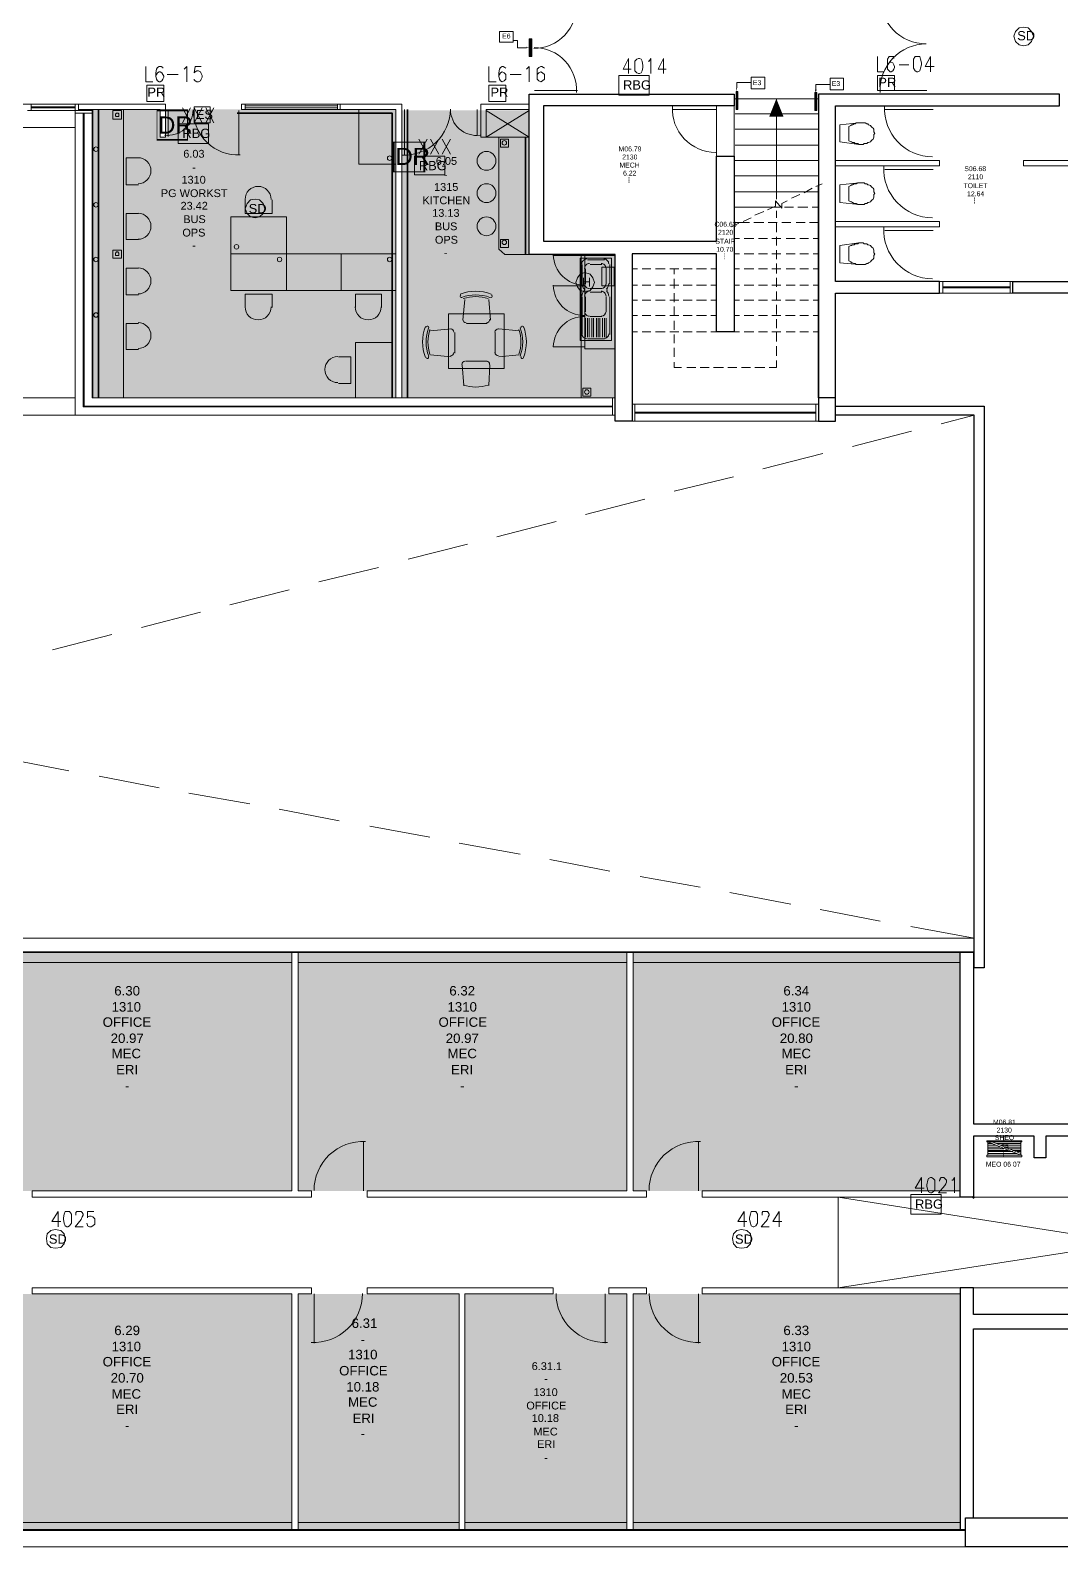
# Model space of a CAD drawing. Header units: millimetres. Extents: x 0 to 89.8, y 0 to 45.2.
# Drawn here: x 60.1 to 77.07, y 2.67 to 27.64 of the extents above; entities that cross this region are included whole.
import ezdxf

# ---------------------------------------------------------------- set-up
doc = ezdxf.new("R2010")
doc.units = ezdxf.units.MM
for name, color, linetype, true_color in [('PDF_014406$_PS_FIRE', 7, 'Continuous', 0x37dd00), ('PDF_014406$_ps_FIRE_ACCESS', 7, 'Continuous', 0x37dd00), ('PDF_014406$_ps_FIRE_ALARM', 7, 'Continuous', 0x37dd00), ('PDF_014406$HL-TMP', 7, 'Continuous', 0x800000)]:
    doc.layers.add(name, color=color, linetype=linetype, true_color=true_color)
for name, color, linetype in [('PDF_014406$_ps_TEXTBOLD$FIRE', 2, 'Continuous'), ('PDF_014406$BL', 7, 'Continuous'), ('PDF_014406$BL-SAN', 7, 'Continuous'), ('PDF_014406$DR', 7, 'Continuous'), ('PDF_014406$EQ', 7, 'Continuous'), ('PDF_014406$FI', 7, 'Continuous'), ('PDF_014406$FI-DSG', 7, 'Continuous'), ('PDF_014406$FT-FIXFIT', 7, 'Continuous'), ('PDF_014406$PL-SERVICES-ELECTRICAL', 7, 'Continuous'), ('PDF_014406$PL-STAIR', 7, 'Continuous'), ('PDF_014406$WA', 7, 'Continuous'), ('PDF_014406$WA-COL', 7, 'Continuous'), ('PDF_014406$WA-EXT', 7, 'Continuous'), ('PDF_014406$WA-PART', 7, 'Continuous'), ('PDF_014406$WN', 7, 'Continuous'), ('PDF_Text', 7, 'Continuous')]:
    doc.layers.add(name, color=color, linetype=linetype)
doc.styles.add('PDF ArialMT', font='arial.ttf')

msp = doc.modelspace()

# ---------------------------------------------------------------- hatches: boundary and pattern name
at = {"layer": 'PDF_014406$WA', "transparency": 33554559}
msp.add_hatch(color=256, dxfattribs=at).paths.add_polyline_path([(75.634, 8.455), (75.619, 8.44), (75.604, 8.425), (75.619, 8.411), (75.634, 8.396), (75.649, 8.411), (75.663, 8.425), (75.649, 8.44)])

# ---------------------------------------------------------------- linework, layer by layer
at = {"layer": 'PDF_014406$_PS_FIRE', "lineweight": 0}
msp.add_lwpolyline([(69.231, 23.341), (69.319, 23.356), (69.364, 23.415), (69.393, 23.489), (69.364, 23.563), (69.319, 23.622), (69.231, 23.651), (69.157, 23.622), (69.113, 23.563), (69.083, 23.489), (69.113, 23.415), (69.157, 23.356)], close=True, dxfattribs=at)
at = {"layer": 'PDF_014406$_ps_FIRE_ACCESS', "lineweight": 0}
for points in [[(76.46, 27.384), (76.534, 27.399), (76.593, 27.458), (76.622, 27.546), (76.593, 27.62), (76.534, 27.679), (76.46, 27.694), (76.386, 27.679), (76.327, 27.62), (76.298, 27.546), (76.327, 27.458), (76.386, 27.399)], [(63.064, 26.381), (63.064, 26.115), (62.798, 26.115), (62.798, 26.381)], [(63.801, 24.551), (63.875, 24.566), (63.934, 24.625), (63.964, 24.699), (63.934, 24.787), (63.875, 24.846), (63.801, 24.861), (63.728, 24.846), (63.669, 24.787), (63.639, 24.699), (63.669, 24.625), (63.728, 24.566)], [(60.511, 7.584), (60.6, 7.599), (60.659, 7.658), (60.674, 7.747), (60.659, 7.82), (60.6, 7.879), (60.511, 7.894), (60.438, 7.879), (60.379, 7.82), (60.364, 7.747), (60.379, 7.658), (60.438, 7.599)], [(71.813, 7.584), (71.901, 7.599), (71.96, 7.658), (71.975, 7.747), (71.96, 7.82), (71.901, 7.879), (71.813, 7.894), (71.739, 7.879), (71.68, 7.82), (71.665, 7.747), (71.68, 7.658), (71.739, 7.599)]]:
    msp.add_lwpolyline(points, close=True, dxfattribs=at)
for points in [[(62.186, 25.835, 0.0295, 0.0295, 0), (62.688, 25.835, 0.0148, 0.0148, 0), (62.688, 26.322, 0.0295, 0.0295, 0), (62.186, 26.322, 0.0148, 0.0148, 0)], [(66.088, 25.311, 0.0148, 0.0148, 0), (66.59, 25.311, 0.0295, 0.0295, 0), (66.59, 25.798, 0.0148, 0.0148, 0), (66.088, 25.798, 0.0295, 0.0295, 0)]]:
    msp.add_lwpolyline(points, format="xyseb", close=True, dxfattribs=at)
at = {"layer": 'PDF_014406$_ps_FIRE_ALARM', "lineweight": 0}
for points in [[(62.297, 26.469), (62.297, 26.735), (62.016, 26.735), (62.016, 26.469)], [(67.933, 26.469), (67.933, 26.735), (67.652, 26.735), (67.652, 26.469)], [(70.293, 26.572), (70.293, 26.897), (69.791, 26.897), (69.791, 26.572)], [(74.336, 26.646), (74.336, 26.897), (74.055, 26.897), (74.055, 26.646)], [(63.034, 25.776), (63.034, 26.1), (62.533, 26.1), (62.533, 25.776)], [(66.929, 25.259), (66.929, 25.569), (66.428, 25.569), (66.428, 25.259)], [(75.103, 8.145), (75.103, 8.47), (74.601, 8.47), (74.601, 8.145)]]:
    msp.add_lwpolyline(points, close=True, dxfattribs=at)
at = {"layer": 'PDF_014406$_ps_TEXTBOLD$FIRE', "lineweight": 20}
for points in [[(62.002, 27.045), (62.002, 26.794), (62.12, 26.794)], [(62.282, 27.015), (62.282, 27.03), (62.252, 27.045), (62.223, 27.045), (62.193, 27.03), (62.179, 27), (62.164, 26.941), (62.164, 26.882), (62.179, 26.838), (62.193, 26.808), (62.223, 26.794), (62.238, 26.794), (62.267, 26.808), (62.282, 26.838), (62.297, 26.868), (62.297, 26.882), (62.282, 26.912), (62.267, 26.941), (62.238, 26.956), (62.223, 26.956), (62.193, 26.941), (62.179, 26.912), (62.164, 26.882)], [(62.636, 27), (62.651, 27.015), (62.68, 27.045), (62.68, 26.794)], [(62.916, 27.045), (62.813, 27.045), (62.798, 26.941), (62.813, 26.956), (62.842, 26.971), (62.872, 26.971), (62.901, 26.956), (62.916, 26.927), (62.931, 26.897), (62.931, 26.868), (62.916, 26.838), (62.901, 26.808), (62.872, 26.794), (62.842, 26.794), (62.813, 26.808), (62.798, 26.823), (62.798, 26.838)], [(67.652, 27.045), (67.652, 26.794), (67.77, 26.794)], [(67.933, 27.015), (67.918, 27.03), (67.888, 27.045), (67.873, 27.045), (67.844, 27.03), (67.829, 27), (67.814, 26.941), (67.814, 26.882), (67.829, 26.838), (67.844, 26.808), (67.873, 26.794), (67.903, 26.808), (67.933, 26.838), (67.933, 26.868), (67.933, 26.882), (67.933, 26.912), (67.903, 26.941), (67.873, 26.956), (67.844, 26.941), (67.829, 26.912), (67.814, 26.882)], [(68.272, 27), (68.287, 27.015), (68.316, 27.045), (68.316, 26.794)], [(68.567, 27.015), (68.552, 27.03), (68.523, 27.045), (68.508, 27.045), (68.478, 27.03), (68.449, 27), (68.449, 26.941), (68.449, 26.882), (68.449, 26.838), (68.478, 26.808), (68.508, 26.794), (68.537, 26.808), (68.567, 26.838), (68.567, 26.868), (68.567, 26.882), (68.567, 26.912), (68.537, 26.941), (68.508, 26.956), (68.478, 26.941), (68.449, 26.912), (68.449, 26.882)], [(69.954, 26.927), (69.954, 27.177), (69.865, 27), (69.998, 27)], [(70.278, 27.133), (70.293, 27.133), (70.323, 27.177), (70.323, 26.927)], [(70.529, 26.927), (70.529, 27.177), (70.441, 27), (70.573, 27)], [(74.055, 27.207), (74.055, 26.956), (74.159, 26.956)], [(74.321, 27.177), (74.321, 27.207), (74.291, 27.207), (74.262, 27.207), (74.247, 27.207), (74.218, 27.163), (74.218, 27.104), (74.218, 27.045), (74.218, 27), (74.247, 26.971), (74.262, 26.956), (74.277, 26.956), (74.306, 26.971), (74.321, 27), (74.336, 27.03), (74.336, 27.045), (74.321, 27.074), (74.306, 27.104), (74.277, 27.118), (74.262, 27.118), (74.247, 27.104), (74.218, 27.074), (74.218, 27.045)], [(74.409, 27.074), (74.572, 27.074)], [(74.926, 26.956), (74.926, 27.207), (74.837, 27.045), (74.985, 27.045)], [(62.356, 26.912), (62.533, 26.912)], [(68.006, 26.912), (68.183, 26.912)], [(62.606, 26.366), (62.739, 26.115)], [(62.739, 26.366), (62.606, 26.115)], [(62.798, 26.366), (62.931, 26.115)], [(62.931, 26.366), (62.798, 26.115)], [(62.99, 26.366), (63.123, 26.115)], [(63.123, 26.366), (62.99, 26.115)], [(66.501, 25.849), (66.634, 25.599)], [(66.634, 25.849), (66.501, 25.599)], [(66.693, 25.849), (66.826, 25.599)], [(66.826, 25.849), (66.693, 25.599)], [(66.885, 25.849), (67.018, 25.599)], [(67.018, 25.849), (66.885, 25.599)], [(74.778, 8.499), (74.778, 8.75), (74.675, 8.573), (74.822, 8.573)], [(75.073, 8.691), (75.073, 8.706), (75.088, 8.72), (75.088, 8.735), (75.103, 8.75), (75.147, 8.75), (75.162, 8.735), (75.177, 8.72), (75.191, 8.706), (75.191, 8.676), (75.177, 8.647), (75.162, 8.617), (75.059, 8.499), (75.191, 8.499)], [(75.28, 8.706), (75.295, 8.706), (75.324, 8.75), (75.324, 8.499)], [(60.556, 7.939), (60.556, 8.189), (60.452, 8.027), (60.6, 8.027)], [(60.851, 8.13), (60.851, 8.145), (60.851, 8.175), (60.865, 8.189), (60.88, 8.189), (60.924, 8.189), (60.939, 8.189), (60.954, 8.175), (60.969, 8.145), (60.969, 8.13), (60.954, 8.101), (60.939, 8.057), (60.836, 7.939), (60.969, 7.939)], [(61.146, 8.189), (61.043, 8.189), (61.043, 8.086), (61.043, 8.101), (61.072, 8.116), (61.102, 8.116), (61.131, 8.101), (61.161, 8.071), (61.161, 8.042), (61.161, 8.012), (61.161, 7.983), (61.131, 7.953), (61.102, 7.939), (61.072, 7.939), (61.043, 7.953), (61.043, 7.968), (61.028, 7.998)], [(71.857, 7.939), (71.857, 8.189), (71.754, 8.027), (71.901, 8.027)], [(72.152, 8.13), (72.152, 8.145), (72.152, 8.175), (72.167, 8.189), (72.182, 8.189), (72.226, 8.189), (72.241, 8.189), (72.255, 8.175), (72.27, 8.145), (72.27, 8.13), (72.255, 8.101), (72.241, 8.057), (72.137, 7.939), (72.27, 7.939)], [(72.432, 7.939), (72.432, 8.189), (72.329, 8.027), (72.477, 8.027)]]:
    msp.add_lwpolyline(points, dxfattribs=at)
for points in [[(70.116, 27.177), (70.087, 27.163), (70.057, 27.133), (70.057, 27.059), (70.057, 27.03), (70.057, 26.971), (70.087, 26.941), (70.116, 26.927), (70.131, 26.927), (70.16, 26.941), (70.175, 26.971), (70.19, 27.03), (70.19, 27.059), (70.175, 27.133), (70.16, 27.163), (70.131, 27.177)], [(74.704, 27.207), (74.675, 27.207), (74.645, 27.163), (74.645, 27.104), (74.645, 27.074), (74.645, 27.015), (74.675, 26.971), (74.704, 26.956), (74.719, 26.956), (74.749, 26.971), (74.763, 27.015), (74.778, 27.074), (74.778, 27.104), (74.763, 27.163), (74.749, 27.207), (74.719, 27.207)], [(74.926, 8.75), (74.896, 8.735), (74.882, 8.706), (74.867, 8.632), (74.867, 8.602), (74.882, 8.543), (74.896, 8.514), (74.926, 8.499), (74.941, 8.499), (74.97, 8.514), (75, 8.543), (75, 8.602), (75, 8.632), (75, 8.706), (74.97, 8.735), (74.941, 8.75)], [(60.703, 8.189), (60.674, 8.189), (60.659, 8.145), (60.644, 8.086), (60.644, 8.057), (60.659, 7.998), (60.674, 7.953), (60.703, 7.939), (60.718, 7.939), (60.747, 7.953), (60.777, 7.998), (60.777, 8.057), (60.777, 8.086), (60.777, 8.145), (60.747, 8.189), (60.718, 8.189)], [(72.005, 8.189), (71.975, 8.189), (71.96, 8.145), (71.946, 8.086), (71.946, 8.057), (71.96, 7.998), (71.975, 7.953), (72.005, 7.939), (72.019, 7.939), (72.049, 7.953), (72.078, 7.998), (72.078, 8.057), (72.078, 8.086), (72.078, 8.145), (72.049, 8.189), (72.019, 8.189)]]:
    msp.add_lwpolyline(points, close=True, dxfattribs=at)
at = {"layer": 'PDF_014406$BL', "lineweight": 9}
for points in [[(60.895, 26.425), (60.054, 26.425), (59.154, 26.425), (58.328, 26.425)], [(60.054, 26.322), (60.895, 26.322)], [(60.836, 26.322), (60.836, 21.305)], [(66.118, 21.586), (61.116, 21.586), (61.116, 26.322)], [(65.203, 26.425), (63.58, 26.425)], [(63.58, 26.336), (65.203, 26.336)], [(68.316, 26.322), (67.608, 25.879), (68.316, 25.879), (67.608, 26.322)], [(71.4, 25.569), (71.4, 26.395)], [(71.695, 26.395), (71.695, 25.569)], [(58.328, 26.041), (60.836, 26.041)], [(76.283, 23.504), (75.073, 23.504)], [(75.073, 23.312), (76.283, 23.312)], [(60.836, 21.586), (58.343, 21.586)], [(66.221, 21.586), (69.732, 21.586)], [(73.082, 21.482), (70.013, 21.482)], [(58.343, 21.305), (60.836, 21.305), (69.732, 21.305)], [(75.103, 21.158), (75.649, 21.305)], [(70.013, 21.202), (73.082, 21.202)], [(73.642, 20.789), (74.616, 21.04)], [(72.167, 20.42), (73.155, 20.671)], [(70.706, 20.051), (71.68, 20.287)], [(69.246, 19.668), (70.219, 19.919)], [(67.785, 19.299), (68.759, 19.55)], [(66.324, 18.93), (67.298, 19.181)], [(64.849, 18.561), (65.837, 18.797)], [(63.388, 18.178), (64.362, 18.428)], [(61.928, 17.809), (62.901, 18.06)], [(60.467, 17.44), (61.441, 17.691)], [(60.733, 15.448), (59.744, 15.64)], [(62.223, 15.168), (61.234, 15.36)], [(63.713, 14.902), (62.71, 15.079)], [(65.188, 14.622), (64.2, 14.814)], [(66.678, 14.356), (65.69, 14.533)], [(68.169, 14.076), (67.165, 14.253)], [(69.644, 13.796), (68.655, 13.988)], [(71.134, 13.53), (70.146, 13.707)], [(72.624, 13.25), (71.621, 13.442)], [(74.1, 12.97), (73.111, 13.161)], [(35.592, 12.689), (75.649, 12.689), (74.601, 12.881)], [(32.996, 12.689), (29.042, 12.689), (29.042, 2.671), (75.501, 2.671), (29.042, 2.671)], [(58.977, 12.291), (64.406, 12.291)], [(64.51, 12.291), (69.924, 12.291)], [(70.028, 12.291), (75.413, 12.291)], [(75.634, 12.291), (75.649, 12.291)], [(64.406, 3.07), (58.977, 3.07)], [(67.165, 3.07), (64.51, 3.07)], [(69.924, 3.07), (67.254, 3.07)], [(75.413, 3.07), (70.028, 3.07)]]:
    msp.add_lwpolyline(points, dxfattribs=at)
at = {"layer": 'PDF_014406$BL-SAN', "lineweight": 9}
for points in [[(73.908, 26.086), (73.937, 26.071), (73.952, 26.056), (73.967, 26.041), (73.982, 26.027), (73.996, 26.012), (73.996, 25.982), (73.996, 25.968), (74.011, 25.938), (73.996, 25.923), (73.996, 25.894), (73.996, 25.879), (73.982, 25.849), (73.967, 25.835), (73.952, 25.82), (73.937, 25.805), (73.908, 25.79), (73.893, 25.79), (73.878, 25.776), (73.849, 25.776), (73.834, 25.776), (73.819, 25.761), (73.79, 25.761), (73.775, 25.761), (73.745, 25.761), (73.436, 25.805), (73.436, 26.086), (73.745, 26.115), (73.731, 26.115), (73.701, 26.115), (73.686, 26.1), (73.672, 26.1), (73.642, 26.086), (73.627, 26.086), (73.613, 26.071), (73.583, 26.056), (73.583, 25.82), (73.613, 25.805), (73.627, 25.805), (73.642, 25.79), (73.672, 25.79), (73.686, 25.776), (73.701, 25.776), (73.731, 25.776), (73.745, 25.761)], [(74.011, 25.938), (73.996, 25.968), (73.996, 25.982), (73.996, 26.012), (73.982, 26.027), (73.967, 26.041), (73.952, 26.056), (73.937, 26.071), (73.908, 26.086), (73.893, 26.1), (73.878, 26.1), (73.849, 26.115), (73.834, 26.115), (73.819, 26.115), (73.79, 26.115), (73.775, 26.115), (73.745, 26.115)], [(73.908, 25.097), (73.937, 25.082), (73.952, 25.068), (73.967, 25.053), (73.982, 25.038), (73.996, 25.023), (73.996, 24.994), (73.996, 24.979), (74.011, 24.95), (73.996, 24.935), (73.996, 24.905), (73.996, 24.891), (73.982, 24.861), (73.967, 24.846), (73.952, 24.831), (73.937, 24.817), (73.908, 24.802), (73.893, 24.802), (73.878, 24.787), (73.849, 24.787), (73.834, 24.772), (73.819, 24.772), (73.79, 24.772), (73.775, 24.772), (73.745, 24.772), (73.436, 24.802), (73.436, 25.097), (73.745, 25.127), (73.731, 25.127), (73.701, 25.112), (73.686, 25.112), (73.672, 25.112), (73.642, 25.097), (73.627, 25.097), (73.613, 25.082), (73.583, 25.068), (73.583, 24.831), (73.613, 24.817), (73.627, 24.817), (73.642, 24.802), (73.672, 24.787), (73.686, 24.787), (73.701, 24.787), (73.731, 24.772), (73.745, 24.772)], [(74.011, 24.95), (73.996, 24.979), (73.996, 24.994), (73.996, 25.023), (73.982, 25.038), (73.967, 25.053), (73.952, 25.068), (73.937, 25.082), (73.908, 25.097), (73.893, 25.097), (73.878, 25.112), (73.849, 25.112), (73.834, 25.127), (73.819, 25.127), (73.79, 25.127), (73.775, 25.127), (73.745, 25.127)], [(73.908, 24.109), (73.937, 24.094), (73.952, 24.079), (73.967, 24.064), (73.982, 24.05), (73.996, 24.02), (73.996, 24.005), (73.996, 23.976), (74.011, 23.961), (73.996, 23.932), (73.996, 23.917), (73.996, 23.887), (73.982, 23.873), (73.967, 23.858), (73.952, 23.843), (73.937, 23.828), (73.908, 23.813), (73.893, 23.799), (73.878, 23.799), (73.849, 23.784), (73.834, 23.784), (73.819, 23.784), (73.79, 23.784), (73.775, 23.784), (73.745, 23.784), (73.436, 23.813), (73.436, 24.094), (73.745, 24.138), (73.731, 24.123), (73.701, 24.123), (73.686, 24.123), (73.672, 24.109), (73.642, 24.109), (73.627, 24.094), (73.613, 24.094), (73.583, 24.079), (73.583, 23.843), (73.613, 23.828), (73.627, 23.813), (73.642, 23.813), (73.672, 23.799), (73.686, 23.799), (73.701, 23.784), (73.731, 23.784), (73.745, 23.784)], [(74.011, 23.961), (73.996, 23.976), (73.996, 24.005), (73.996, 24.02), (73.982, 24.05), (73.967, 24.064), (73.952, 24.079), (73.937, 24.094), (73.908, 24.109), (73.893, 24.109), (73.878, 24.123), (73.849, 24.123), (73.834, 24.123), (73.819, 24.138), (73.79, 24.138), (73.775, 24.138), (73.745, 24.138)], [(69.187, 23.784), (69.187, 23.459)], [(69.555, 23.858), (69.275, 23.858)], [(69.511, 23.784), (69.319, 23.784)], [(69.644, 23.459), (69.644, 23.784)], [(69.246, 23.71), (69.246, 23.459)], [(69.585, 23.71), (69.585, 23.459)], [(69.187, 23.253), (69.187, 22.633)], [(69.246, 23.253), (69.246, 23.002)], [(69.511, 23.386), (69.319, 23.386)], [(69.511, 23.327), (69.319, 23.327)], [(69.585, 23.253), (69.585, 23.002)], [(69.644, 22.633), (69.644, 23.253)], [(69.246, 22.899), (69.246, 22.589)], [(69.275, 22.899), (69.275, 22.589)], [(69.305, 22.899), (69.305, 22.589)], [(69.511, 22.928), (69.319, 22.928)], [(69.349, 22.899), (69.349, 22.589)], [(69.378, 22.899), (69.378, 22.589)], [(69.423, 22.899), (69.423, 22.589)], [(69.452, 22.899), (69.452, 22.589)], [(69.482, 22.899), (69.482, 22.589)], [(69.526, 22.899), (69.526, 22.589)], [(69.555, 22.899), (69.555, 22.589)], [(69.585, 22.899), (69.585, 22.589)], [(69.275, 22.559), (69.555, 22.559)]]:
    msp.add_lwpolyline(points, dxfattribs=at)
msp.add_lwpolyline([(69.157, 22.53), (69.673, 22.53), (69.673, 23.887), (69.157, 23.887)], close=True, dxfattribs=at)
msp.add_lwpolyline([(69.184, 23.263, -0.192591), (69.222, 23.351, 0.400019), (69.222, 23.381, -0.192591), (69.184, 23.469)], format="xyb", dxfattribs=at)
for centre, radius, start, end in [((69.265, 23.794), 0.0811, 89.9999, 180.0001), ((69.31, 23.72), 0.0811, 89.9999, 180.0001), ((69.501, 23.72), 0.0811, 0, 90.0001), ((69.546, 23.794), 0.0811, 0, 90.0001), ((69.31, 23.469), 0.0811, 179.9999, 270.0001), ((69.31, 23.263), 0.0811, 89.9999, 180.0001), ((69.501, 23.469), 0.0811, 269.9999, 359.9999), ((69.501, 23.263), 0.0811, 0, 90.0001), ((69.501, 23.469), 0.125, 316.3954, 360), ((69.501, 23.263), 0.125, 0, 43.6046), ((69.619, 23.366), 0.0221, 136.3953, 223.6047), ((69.31, 23.012), 0.0811, 179.9999, 270.0001), ((69.501, 23.012), 0.0811, 269.9999, 359.9999), ((69.265, 22.643), 0.0811, 179.9999, 270.0001), ((69.546, 22.643), 0.0811, 269.9999, 359.9999)]:
    msp.add_arc(centre, radius, start, end, dxfattribs=at)
at = {"layer": 'PDF_014406$DR', "lineweight": 0}
for points in [[(74.098, 28.215, 0.429403), (74.857, 27.416, 0.429403), (74.098, 26.617)], [(62.309, 25.912, 0.452134), (62.781, 26.331, 0.426227), (63.556, 25.587)], [(66.227, 25.585, 0.426226), (67.018, 26.344, 0.452136), (67.508, 25.912)]]:
    msp.add_lwpolyline(points, format="xyb", dxfattribs=at)
for points in [[(68.405, 26.646), (69.113, 26.646), (68.405, 26.646)], [(74.867, 26.646), (74.1, 26.646), (74.867, 26.646)], [(62.37, 26.322), (62.37, 25.894), (62.37, 26.322)], [(63.536, 26.322), (63.536, 25.584), (63.536, 26.322)], [(66.265, 26.336), (66.265, 25.584), (66.265, 26.336)], [(67.46, 26.336), (67.46, 25.909), (67.46, 26.336)], [(71.4, 26.336), (70.677, 26.336), (71.4, 26.336)], [(74.97, 26.336), (74.173, 26.336), (74.97, 26.336)], [(74.97, 25.348), (74.173, 25.348), (74.97, 25.348)], [(74.97, 24.345), (74.173, 24.345), (74.97, 24.345)], [(65.587, 8.529), (65.587, 9.34), (65.587, 8.529)], [(71.105, 8.529), (71.105, 9.34), (71.105, 8.529)], [(64.775, 6.832), (64.775, 6.021), (64.775, 6.832)], [(69.57, 6.832), (69.57, 6.021), (69.57, 6.832)], [(71.105, 6.832), (71.105, 6.021), (71.105, 6.832)]]:
    msp.add_lwpolyline(points, dxfattribs=at)
for centre, radius, start, end in [((68.395, 28.043), 0.701, 270, 2.9553), ((68.397, 26.654), 0.701, 357.0445, 90.0003), ((71.39, 26.346), 0.716, 177.0447, 270), ((74.96, 26.346), 0.789, 177.0447, 270), ((74.96, 25.358), 0.804, 177.0447, 270), ((74.96, 24.354), 0.804, 177.0447, 270), ((65.577, 8.538), 0.804, 87.0447, 180), ((71.095, 8.538), 0.804, 87.0447, 180), ((64.768, 6.839), 0.804, 267.0442, 359.9999), ((69.563, 6.839), 0.804, 180.0001, 272.9556), ((71.097, 6.839), 0.804, 180.0001, 272.9556)]:
    msp.add_arc(centre, radius, start, end, dxfattribs=at)
at = {"layer": 'PDF_014406$EQ', "lineweight": 9}
msp.add_lwpolyline([(69.511, 23.43), (69.718, 23.43), (69.718, 23.74), (69.511, 23.74)], close=True, dxfattribs=at)
at = {"layer": 'PDF_014406$FI', "lineweight": 9}
for points in [[(75.855, 9.355), (76.431, 9.355), (76.431, 9.34), (76.416, 9.34), (75.87, 9.34), (75.855, 9.34)], [(75.855, 9.089), (75.855, 9.119), (76.431, 9.119), (76.431, 9.089)]]:
    msp.add_lwpolyline(points, close=True, dxfattribs=at)
for points in [[(76.416, 9.34), (76.416, 9.119), (75.87, 9.119), (75.87, 9.34), (76.416, 9.119)], [(75.87, 9.311), (75.944, 9.311)], [(76.003, 9.281), (75.87, 9.281)], [(75.87, 9.252), (76.077, 9.252)], [(75.944, 9.34), (76.416, 9.148)], [(76.018, 9.311), (76.416, 9.311)], [(76.416, 9.281), (76.077, 9.281)], [(76.136, 9.355), (76.136, 9.429)], [(76.15, 9.252), (76.416, 9.252)], [(76.136, 9.222), (75.87, 9.222)], [(75.87, 9.193), (76.209, 9.193)], [(76.283, 9.178), (75.87, 9.178)], [(75.87, 9.148), (76.342, 9.148)], [(76.416, 9.222), (76.209, 9.222)], [(76.283, 9.193), (76.416, 9.193)], [(76.416, 9.178), (76.357, 9.178)]]:
    msp.add_lwpolyline(points, dxfattribs=at)
at = {"layer": 'PDF_014406$FI-DSG', "lineweight": 9}
for points in [[(67.829, 27.62), (68.051, 27.62), (68.051, 27.443), (67.829, 27.443)], [(68.316, 27.502), (68.316, 27.207), (68.36, 27.207), (68.36, 27.502)], [(71.975, 26.868), (72.196, 26.868), (72.196, 26.676), (71.975, 26.676)], [(73.273, 26.853), (73.495, 26.853), (73.495, 26.661), (73.273, 26.661)], [(71.724, 26.631), (71.724, 26.336), (71.754, 26.336), (71.754, 26.631)], [(73.023, 26.617), (73.023, 26.322), (73.052, 26.322), (73.052, 26.617)]]:
    msp.add_lwpolyline(points, close=True, dxfattribs=at)
for points in [[(68.272, 27.354), (68.124, 27.354), (68.124, 27.472), (68.051, 27.472)], [(71.739, 26.69), (71.739, 26.779), (71.886, 26.779), (71.975, 26.779)], [(73.037, 26.661), (73.037, 26.749), (73.185, 26.749), (73.273, 26.749)]]:
    msp.add_lwpolyline(points, dxfattribs=at)
at = {"layer": 'PDF_014406$FI-DSG', "transparency": 33554559}
for points in [[(68.36, 27.502), (68.316, 27.502), (68.36, 27.207)], [(68.316, 27.502), (68.36, 27.207), (68.316, 27.207)], [(68.272, 27.369), (68.316, 27.354), (68.272, 27.354)], [(71.739, 26.69), (71.739, 26.631), (71.724, 26.69)], [(71.754, 26.631), (71.724, 26.631), (71.754, 26.336)], [(71.724, 26.631), (71.754, 26.336), (71.724, 26.336)], [(73.052, 26.661), (73.037, 26.617), (73.023, 26.661)], [(73.052, 26.617), (73.023, 26.617), (73.052, 26.322)], [(73.023, 26.617), (73.052, 26.322), (73.023, 26.322)]]:
    msp.add_solid(points, dxfattribs=at)
at = {"layer": 'PDF_014406$FT-FIXFIT', "lineweight": 0}
for points in [[(61.633, 26.336), (61.633, 21.586), (61.131, 21.586), (61.131, 26.336)], [(61.131, 26.336), (61.633, 26.336), (61.633, 21.586), (61.131, 21.586)], [(61.456, 26.174), (61.456, 26.322), (61.603, 26.322), (61.603, 26.174)], [(61.559, 26.248), (61.559, 26.263), (61.544, 26.277), (61.529, 26.277), (61.515, 26.277), (61.515, 26.263), (61.5, 26.263), (61.5, 26.248), (61.5, 26.233), (61.515, 26.218), (61.529, 26.218), (61.544, 26.218), (61.559, 26.218), (61.559, 26.233)], [(66.118, 25.436), (66.118, 26.336), (65.513, 26.336), (65.513, 25.436)], [(67.977, 25.849), (67.844, 25.849), (67.844, 25.717), (67.977, 25.717)], [(63.403, 23.961), (64.318, 23.961), (64.318, 24.566), (63.403, 24.566)], [(61.456, 23.887), (61.456, 24.02), (61.603, 24.02), (61.603, 23.887)], [(61.559, 23.961), (61.559, 23.976), (61.544, 23.976), (61.544, 23.991), (61.529, 23.991), (61.515, 23.991), (61.515, 23.976), (61.5, 23.976), (61.5, 23.961), (61.5, 23.946), (61.5, 23.932), (61.515, 23.932), (61.529, 23.932), (61.544, 23.932), (61.559, 23.932), (61.559, 23.946)], [(67.977, 24.064), (67.844, 24.064), (67.844, 24.197), (67.977, 24.197)], [(63.403, 23.961), (64.318, 23.961), (64.318, 23.356), (63.403, 23.356)], [(64.318, 23.961), (65.218, 23.961), (65.218, 23.356), (64.318, 23.356)], [(65.218, 23.961), (66.118, 23.961), (66.118, 23.356), (65.218, 23.356)], [(69.732, 23.932), (69.172, 23.932), (69.172, 21.586), (69.732, 21.586)], [(66.988, 22.073), (67.903, 22.073), (67.903, 22.973), (66.988, 22.973)], [(66.059, 21.586), (66.059, 22.5), (65.454, 22.5), (65.454, 21.586)], [(69.334, 21.615), (69.201, 21.615), (69.201, 21.748), (69.334, 21.748)]]:
    msp.add_lwpolyline(points, close=True, dxfattribs=at)
for points in [[(68.316, 23.946), (67.918, 23.946), (67.814, 24.035), (67.814, 25.879)], [(61.883, 25.097), (61.677, 25.097), (61.677, 25.54), (61.883, 25.54)], [(64.082, 24.846), (64.082, 24.625), (63.639, 24.625), (63.639, 24.846)], [(61.883, 24.197), (61.677, 24.197), (61.677, 24.625), (61.883, 24.625)], [(61.883, 23.282), (61.677, 23.282), (61.677, 23.725), (61.883, 23.725)], [(68.714, 23.932), (69.231, 23.932), (69.231, 22.397), (69.732, 22.397)], [(64.082, 23.076), (64.082, 23.297), (63.639, 23.297), (63.639, 23.076)], [(65.882, 23.076), (65.882, 23.297), (65.454, 23.297), (65.454, 23.076)], [(69.231, 23.43), (68.714, 23.43)], [(67.224, 22.869), (67.254, 23.209)], [(67.682, 22.869), (67.652, 23.209)], [(61.883, 22.382), (61.677, 22.382), (61.677, 22.81), (61.883, 22.81)], [(67.033, 22.722), (66.693, 22.692)], [(67.283, 22.81), (67.623, 22.81)], [(67.814, 22.722), (68.154, 22.692)], [(67.092, 22.323), (67.092, 22.663)], [(67.755, 22.323), (67.755, 22.663)], [(65.174, 22.264), (65.38, 22.264), (65.38, 21.822), (65.174, 21.822)], [(67.033, 22.264), (66.693, 22.294)], [(67.814, 22.264), (68.154, 22.294)], [(67.21, 22.132), (67.239, 21.792)], [(67.269, 22.191), (67.623, 22.191)], [(67.667, 22.132), (67.652, 21.792)]]:
    msp.add_lwpolyline(points, dxfattribs=at)
for points in [[(66.661, 22.274, -0.179652), (66.66, 22.738, 1.000001), (66.618, 22.754)], [(68.182, 22.267, 1.000001), (68.224, 22.252, 0.179646), (68.224, 22.764)], [(69.231, 22.427), (68.714, 22.427, -0.4083), (69.223, 22.928)]]:
    msp.add_lwpolyline(points, format="xyb", dxfattribs=at)
for centre, radius in [((61.18, 25.682), 0.0369), ((67.908, 25.786), 0.0369), ((66.019, 25.535), 0.0369), ((67.613, 25.49), 0.155), ((67.613, 24.959), 0.155), ((61.18, 24.767), 0.0369), ((67.613, 24.413), 0.155), ((63.496, 24.074), 0.0369), ((67.908, 24.148), 0.0369), ((61.18, 23.867), 0.0369), ((64.205, 23.867), 0.0369), ((66.019, 23.867), 0.0369), ((61.18, 22.953), 0.0369), ((69.265, 21.684), 0.0369)]:
    msp.add_circle(centre, radius, dxfattribs=at)
for centre, radius, start, end in [((61.873, 25.328), 0.214, 270, 90), ((63.851, 24.856), 0.214, 0, 180), ((61.873, 24.413), 0.214, 270, 90), ((61.873, 23.513), 0.214, 270, 90), ((69.223, 23.954), 0.509, 181.159, 269.9999), ((67.2, 23.263), 0.0221, 110.3686, 290.3687), ((67.436, 22.613), 0.73, 69.6313, 110.3687), ((67.436, 22.613), 0.671, 69.6313, 110.3687), ((67.436, 22.613), 0.642, 71.4001, 108.5999), ((67.687, 23.263), 0.0221, 249.6313, 69.6314), ((69.223, 23.452), 0.509, 181.159, 269.9999), ((63.851, 23.085), 0.214, 180, 360), ((65.665, 23.085), 0.214, 180, 360), ((61.873, 22.613), 0.214, 270, 90), ((67.291, 22.508), 0.73, 159.6307, 200.3693), ((67.023, 22.672), 0.0516, 359.9999, 94.5043), ((67.276, 22.877), 0.0516, 175.4915, 270.0015), ((67.615, 22.877), 0.0516, 269.9985, 4.5018), ((67.805, 22.672), 0.0516, 85.4957, 180.0001), ((67.539, 22.51), 0.671, 339.6313, 20.3687), ((68.203, 22.746), 0.0221, 20.3686, 200.3687), ((67.291, 22.508), 0.642, 161.4005, 198.5995), ((67.539, 22.51), 0.642, 341.4001, 18.5999), ((65.164, 22.053), 0.214, 90, 270), ((66.639, 22.259), 0.0221, 200.3686, 20.3687), ((67.023, 22.333), 0.0516, 265.4957, 0.0001), ((67.805, 22.333), 0.0516, 179.9999, 274.5043), ((67.259, 22.141), 0.0516, 89.9999, 184.5043), ((67.613, 22.141), 0.0516, 355.4957, 90.0001), ((67.436, 22.407), 0.642, 251.4001, 288.5999)]:
    msp.add_arc(centre, radius, start, end, dxfattribs=at)
at = {"layer": 'PDF_014406$HL-TMP', "color": 21, "true_color": 0xff9999, "transparency": 33554559}
for points in [[(62.238, 26.336), (61.116, 26.336), (62.238, 25.879)], [(61.116, 26.336), (62.238, 25.879), (61.116, 25.879)], [(62.326, 26.336), (66.118, 26.336), (66.118, 26.336)], [(66.118, 26.336), (62.326, 26.336), (66.118, 25.879)], [(62.326, 26.336), (66.118, 25.879), (62.326, 25.879)], [(68.316, 26.322), (66.221, 26.322), (68.316, 23.946)], [(66.221, 26.322), (68.316, 23.946), (66.221, 23.946)], [(66.118, 25.879), (61.116, 25.879), (66.118, 21.586)], [(61.116, 25.879), (66.118, 21.586), (61.116, 21.586)], [(69.732, 23.946), (66.221, 23.946), (69.732, 21.586)], [(66.221, 23.946), (69.732, 21.586), (66.221, 21.586)]]:
    msp.add_solid(points, dxfattribs=at)
at = {"layer": 'PDF_014406$HL-TMP', "color": 3, "transparency": 33554559}
for points in [[(64.406, 12.453), (58.977, 12.453), (64.406, 8.529)], [(58.977, 12.453), (64.406, 8.529), (58.977, 8.529)], [(69.924, 12.453), (64.51, 12.453), (69.924, 8.529)], [(64.51, 12.453), (69.924, 8.529), (64.51, 8.529)], [(75.413, 12.453), (70.028, 12.453), (75.413, 8.529)], [(70.028, 12.453), (75.413, 8.529), (70.028, 8.529)], [(64.406, 6.832), (58.977, 6.832), (64.406, 3.144)], [(58.977, 6.832), (64.406, 3.144), (58.977, 3.144)], [(67.165, 6.832), (64.51, 6.832), (67.165, 4.693)], [(64.51, 6.832), (67.165, 4.693), (64.51, 4.693)], [(69.924, 6.832), (67.254, 6.832), (69.924, 2.952)], [(67.254, 6.832), (69.924, 2.952), (67.254, 2.952)], [(75.413, 6.832), (70.028, 6.832), (75.413, 2.952)], [(70.028, 6.832), (75.413, 2.952), (70.028, 2.952)], [(67.165, 4.693), (64.51, 4.693), (67.165, 2.952)], [(64.51, 4.693), (67.165, 2.952), (64.51, 2.952)], [(64.406, 3.144), (58.977, 3.144), (64.406, 2.952)], [(58.977, 3.144), (64.406, 2.952), (58.977, 2.952)]]:
    msp.add_solid(points, dxfattribs=at)
at = {"layer": 'PDF_014406$PL-SERVICES-ELECTRICAL', "lineweight": 35}
for points in [[(61.22, 21.586), (61.22, 26.336)], [(66.059, 21.586), (66.059, 26.277), (63.506, 26.277)], [(66.31, 21.586), (66.31, 26.336)], [(68.257, 23.946), (68.257, 25.879)]]:
    msp.add_lwpolyline(points, dxfattribs=at)
at = {"layer": 'PDF_014406$PL-STAIR', "lineweight": 9}
for points in [[(71.709, 26.513), (73.082, 26.513)], [(72.388, 26.513), (72.388, 25.407), (72.388, 24.861)], [(71.709, 26.263), (73.082, 26.263)], [(71.709, 26.012), (73.082, 26.012)], [(71.709, 25.746), (73.082, 25.746)], [(71.709, 25.495), (73.082, 25.495)], [(71.695, 25.245), (73.082, 25.245)], [(71.695, 24.979), (72.875, 24.979), (73.082, 24.979)], [(72.978, 25.038), (72.845, 24.964)], [(73.141, 25.112), (73.037, 25.068)], [(71.695, 24.728), (72.344, 24.728), (72.447, 24.728)], [(72.565, 24.831), (72.477, 24.787), (72.477, 24.713), (72.373, 24.831), (72.373, 24.743), (72.241, 24.684)], [(72.521, 24.728), (72.668, 24.728)], [(72.772, 24.935), (72.639, 24.876)], [(72.742, 24.728), (72.905, 24.728)], [(72.978, 24.728), (73.082, 24.728)], [(71.695, 24.477), (71.798, 24.477), (71.946, 24.477)], [(71.975, 24.551), (71.842, 24.492)], [(72.019, 24.477), (72.182, 24.477)], [(72.182, 24.654), (72.034, 24.595)], [(72.255, 24.477), (72.403, 24.477)], [(72.388, 24.669), (72.388, 24.551)], [(72.388, 24.477), (72.388, 24.315)], [(72.477, 24.477), (72.624, 24.477)], [(72.713, 24.477), (72.86, 24.477)], [(72.934, 24.477), (73.082, 24.477)], [(71.768, 24.463), (71.65, 24.404)], [(72.388, 24.241), (72.388, 24.094)], [(71.695, 24.212), (71.783, 24.212)], [(71.857, 24.212), (72.019, 24.212)], [(72.093, 24.212), (72.241, 24.212)], [(72.314, 24.212), (72.462, 24.212)], [(72.388, 24.02), (72.388, 23.873)], [(72.55, 24.212), (72.698, 24.212)], [(72.772, 24.212), (72.919, 24.212)], [(72.993, 24.212), (73.082, 24.212)], [(71.695, 23.961), (71.783, 23.961)], [(71.857, 23.961), (72.019, 23.961)], [(72.093, 23.961), (72.241, 23.961)], [(72.314, 23.961), (72.462, 23.961)], [(72.388, 23.799), (72.388, 23.636)], [(72.55, 23.961), (72.698, 23.961)], [(72.772, 23.961), (72.919, 23.961)], [(72.993, 23.961), (73.082, 23.961)], [(70.013, 23.71), (70.101, 23.71)], [(70.175, 23.71), (70.323, 23.71)], [(70.396, 23.71), (70.559, 23.71)], [(70.632, 23.71), (70.78, 23.71)], [(70.706, 23.622), (70.706, 23.71)], [(70.706, 23.386), (70.706, 23.548)], [(70.854, 23.71), (71.001, 23.71)], [(71.075, 23.71), (71.237, 23.71)], [(71.311, 23.71), (71.4, 23.71)], [(71.695, 23.71), (71.783, 23.71)], [(71.857, 23.71), (72.019, 23.71)], [(72.093, 23.71), (72.241, 23.71)], [(72.314, 23.71), (72.462, 23.71)], [(72.388, 23.563), (72.388, 23.415)], [(72.55, 23.71), (72.698, 23.71)], [(72.772, 23.71), (72.919, 23.71)], [(72.993, 23.71), (73.082, 23.71)], [(70.013, 23.445), (70.101, 23.445)], [(70.175, 23.445), (70.323, 23.445)], [(70.396, 23.445), (70.559, 23.445)], [(70.632, 23.445), (70.78, 23.445)], [(70.706, 23.164), (70.706, 23.312)], [(70.854, 23.445), (71.001, 23.445)], [(71.075, 23.445), (71.237, 23.445)], [(71.311, 23.445), (71.4, 23.445)], [(71.695, 23.445), (71.783, 23.445)], [(71.857, 23.445), (72.019, 23.445)], [(72.093, 23.445), (72.241, 23.445)], [(72.314, 23.445), (72.462, 23.445)], [(72.388, 23.341), (72.388, 23.194)], [(72.55, 23.445), (72.698, 23.445)], [(72.772, 23.445), (72.919, 23.445)], [(72.993, 23.445), (73.082, 23.445)], [(70.013, 23.194), (70.101, 23.194)], [(70.175, 23.194), (70.323, 23.194)], [(70.396, 23.194), (70.559, 23.194)], [(70.632, 23.194), (70.78, 23.194)], [(70.706, 22.943), (70.706, 23.091)], [(70.854, 23.194), (71.001, 23.194)], [(71.075, 23.194), (71.237, 23.194)], [(71.311, 23.194), (71.4, 23.194)], [(71.695, 23.194), (71.783, 23.194)], [(71.857, 23.194), (72.019, 23.194)], [(72.093, 23.194), (72.241, 23.194)], [(72.314, 23.194), (72.462, 23.194)], [(72.388, 23.12), (72.388, 22.958)], [(72.536, 23.194), (72.698, 23.194)], [(72.772, 23.194), (72.919, 23.194)], [(72.993, 23.194), (73.082, 23.194)], [(70.013, 22.943), (70.101, 22.943)], [(70.175, 22.943), (70.323, 22.943)], [(70.396, 22.943), (70.559, 22.943)], [(70.632, 22.943), (70.78, 22.943)], [(70.706, 22.707), (70.706, 22.854)], [(70.854, 22.943), (71.001, 22.943)], [(71.075, 22.943), (71.237, 22.943)], [(71.311, 22.943), (71.4, 22.943)], [(71.695, 22.943), (71.783, 22.943)], [(71.857, 22.943), (72.019, 22.943)], [(72.093, 22.943), (72.241, 22.943)], [(72.314, 22.943), (72.462, 22.943)], [(72.388, 22.884), (72.388, 22.736)], [(72.536, 22.943), (72.698, 22.943)], [(72.772, 22.943), (72.919, 22.943)], [(72.993, 22.943), (73.082, 22.943)], [(70.101, 22.677), (70.013, 22.677)], [(70.323, 22.677), (70.175, 22.677)], [(70.559, 22.677), (70.396, 22.677)], [(70.78, 22.677), (70.632, 22.677)], [(70.706, 22.486), (70.706, 22.633)], [(71.001, 22.677), (70.854, 22.677)], [(71.237, 22.677), (71.075, 22.677)], [(71.4, 22.677), (71.311, 22.677)], [(71.695, 22.677), (71.783, 22.677)], [(71.857, 22.677), (72.019, 22.677)], [(72.093, 22.677), (72.241, 22.677)], [(72.314, 22.677), (72.462, 22.677)], [(72.388, 22.663), (72.388, 22.515)], [(72.55, 22.677), (72.698, 22.677)], [(72.772, 22.677), (72.919, 22.677)], [(72.993, 22.677), (73.082, 22.677)], [(70.706, 22.264), (70.706, 22.412)], [(72.388, 22.441), (72.388, 22.279)], [(70.824, 22.087), (70.706, 22.087), (70.706, 22.176)], [(71.06, 22.087), (70.913, 22.087)], [(71.282, 22.087), (71.134, 22.087)], [(71.518, 22.087), (71.355, 22.087)], [(71.739, 22.087), (71.591, 22.087)], [(71.96, 22.087), (71.813, 22.087)], [(72.196, 22.087), (72.034, 22.087)], [(72.388, 22.205), (72.388, 22.087), (72.27, 22.087)], [(75.634, 6.935), (78.201, 6.935), (78.201, 8.425), (75.634, 8.425)]]:
    msp.add_lwpolyline(points, dxfattribs=at)
for points in [[(71.783, 23.71), (71.695, 23.71)], [(72.019, 23.71), (71.857, 23.71)], [(72.241, 23.71), (72.093, 23.71)], [(72.462, 23.71), (72.314, 23.71)], [(72.698, 23.71), (72.55, 23.71)], [(72.919, 23.71), (72.772, 23.71)], [(73.082, 23.71), (72.993, 23.71)], [(73.406, 6.935), (78.201, 7.673), (73.406, 8.425)]]:
    msp.add_lwpolyline(points, close=True, dxfattribs=at)
at = {"layer": 'PDF_014406$PL-STAIR', "transparency": 33554559}
msp.add_solid([(72.506, 26.218), (72.388, 26.513), (72.27, 26.218)], dxfattribs=at)
at = {"layer": 'PDF_014406$WA', "lineweight": 20}
msp.add_lwpolyline([(66.221, 26.425), (65.203, 26.425), (65.203, 26.336), (66.118, 26.336), (66.118, 21.586), (66.221, 21.586)], close=True, dxfattribs=at)
for points in [[(68.316, 26.425), (67.519, 26.425), (67.519, 26.336), (67.519, 25.879), (67.608, 25.879), (67.608, 26.336), (68.316, 26.336)], [(67.519, 26.41), (67.519, 26.351)], [(73.362, 25.495), (75.073, 25.495), (75.073, 25.407), (73.362, 25.407)], [(77.965, 25.495), (76.46, 25.495), (76.46, 25.407), (77.965, 25.407)], [(73.362, 24.492), (75.073, 24.492), (75.073, 24.404), (73.362, 24.404)], [(66.133, 21.586), (66.206, 21.586)], [(64.406, 12.453), (64.406, 8.529), (60.128, 8.529), (60.128, 8.425), (64.731, 8.425), (64.731, 8.529), (64.51, 8.529), (64.51, 12.453)], [(69.924, 12.453), (69.924, 8.529), (65.646, 8.529), (65.646, 8.425), (70.249, 8.425), (70.249, 8.529), (70.028, 8.529), (70.028, 12.453)], [(75.413, 8.529), (71.164, 8.529), (71.164, 8.425), (75.413, 8.425)], [(64.51, 2.952), (64.51, 6.832), (64.731, 6.832), (64.731, 6.935), (60.128, 6.935), (60.128, 6.832), (64.406, 6.832), (64.406, 2.952)], [(67.254, 2.952), (67.254, 6.832), (68.714, 6.832), (68.714, 6.935), (65.646, 6.935), (65.646, 6.832), (67.165, 6.832), (67.165, 2.952)], [(70.028, 2.952), (70.028, 6.832), (70.249, 6.832), (70.249, 6.935), (69.629, 6.935), (69.629, 6.832), (69.924, 6.832), (69.924, 2.952)], [(75.413, 6.935), (71.164, 6.935), (71.164, 6.832), (75.413, 6.832)]]:
    msp.add_lwpolyline(points, dxfattribs=at)
at = {"layer": 'PDF_014406$WA-COL', "lineweight": 25}
msp.add_lwpolyline([(73.362, 21.586), (73.082, 21.586), (73.082, 21.202), (73.362, 21.202)], close=True, dxfattribs=at)
msp.add_lwpolyline([(73.362, 21.586), (73.082, 21.586), (73.082, 21.202), (73.362, 21.202)], close=True, dxfattribs=at)
at = {"layer": 'PDF_014406$WA-EXT', "lineweight": 25}
msp.add_lwpolyline([(71.695, 22.677), (71.4, 22.677), (71.4, 23.961), (70.013, 23.961), (70.013, 21.202), (69.732, 21.202), (69.732, 23.946), (68.316, 23.946), (68.316, 26.587), (71.695, 26.587), (71.695, 26.395), (68.552, 26.395), (68.552, 24.168), (71.4, 24.168), (71.4, 25.569), (71.695, 25.569), (71.695, 24.433)], close=True, dxfattribs=at)
for points in [[(73.362, 21.586), (73.362, 23.312), (75.073, 23.312), (75.073, 23.504), (73.362, 23.504), (73.362, 26.395), (77.05, 26.395), (77.05, 26.587), (73.082, 26.587), (73.082, 25.082), (73.082, 21.586), (73.082, 25.082)], [(78.201, 25.304), (78.201, 23.504), (83.144, 23.504), (83.144, 23.312), (78.201, 23.312), (76.283, 23.312), (76.283, 23.504), (77.965, 23.504), (77.965, 25.407)], [(73.362, 21.453), (75.811, 21.453), (75.811, 12.202), (75.649, 12.202), (75.649, 21.305), (73.362, 21.305)], [(75.634, 12.453), (75.634, 9.635), (78.201, 9.635), (78.201, 9.429), (76.829, 9.429), (76.829, 9.075), (76.637, 9.075), (76.637, 9.429), (75.634, 9.429), (75.634, 8.425), (75.413, 8.425), (75.413, 12.453)], [(78.201, 6.198), (78.201, 6.493), (75.634, 6.493), (75.634, 6.935), (75.413, 6.935), (75.413, 2.952)], [(75.634, 3.144), (75.634, 6.257), (78.201, 6.257)], [(77.758, 2.671), (75.501, 2.671), (75.501, 3.144), (77.758, 3.144)]]:
    msp.add_lwpolyline(points, dxfattribs=at)
at = {"layer": 'PDF_014406$WA-PART', "lineweight": 18}
msp.add_lwpolyline([(62.326, 26.425), (60.895, 26.425), (60.895, 26.336), (62.238, 26.336), (62.238, 25.879), (62.326, 25.879)], close=True, dxfattribs=at)
at = {"layer": 'PDF_014406$WN', "lineweight": 0}
for points in [[(60.113, 26.425), (60.113, 26.322)], [(60.113, 26.381), (60.836, 26.381)], [(60.113, 26.366), (60.836, 26.366)], [(61.116, 26.322), (60.836, 26.322), (60.836, 26.425)], [(61.116, 26.277), (60.836, 26.277)], [(60.895, 26.322), (60.895, 26.425)], [(60.969, 26.277), (60.969, 21.438), (69.688, 21.438)], [(60.984, 26.277), (60.984, 21.453), (69.688, 21.453)], [(63.58, 26.425), (63.58, 26.336)], [(63.639, 26.425), (63.639, 26.336)], [(63.639, 26.395), (65.159, 26.395)], [(63.639, 26.366), (65.159, 26.366)], [(65.159, 26.336), (65.159, 26.425)], [(65.203, 26.336), (65.203, 26.425)], [(75.073, 23.504), (75.073, 23.312)], [(75.132, 23.504), (75.132, 23.312)], [(76.239, 23.312), (76.239, 23.504)], [(76.283, 23.312), (76.283, 23.504)], [(75.132, 23.415), (76.239, 23.415)], [(75.132, 23.4), (76.239, 23.4)], [(69.688, 21.305), (69.688, 21.586)], [(69.732, 21.305), (69.732, 21.586)], [(70.013, 21.482), (70.013, 21.202)], [(70.057, 21.482), (70.057, 21.202)], [(73.037, 21.202), (73.037, 21.482)], [(73.082, 21.202), (73.082, 21.482)], [(70.057, 21.35), (73.037, 21.35)], [(70.057, 21.335), (73.037, 21.335)], [(32.996, 12.468), (29.307, 12.468), (29.307, 2.937), (75.501, 2.937), (29.307, 2.937)], [(35.592, 12.468), (75.649, 12.468)], [(35.592, 12.453), (75.649, 12.453)]]:
    msp.add_lwpolyline(points, dxfattribs=at)
msp.add_lwpolyline([(75.501, 2.952), (29.337, 2.952)], close=True, dxfattribs=at)

# ---------------------------------------------------------------- texts
at = {"layer": 'PDF_Text', "attachment_point": 4, "style": 'PDF ArialMT'}
for s, insert, char_height in [('E6', (67.871, 27.545), 0.081), ('E3', (72.002, 26.777), 0.081), ('E3', (73.301, 26.763), 0.081), ('M06.79', (69.789, 25.686), 0.081), ('6.03', (62.619, 25.606), 0.1286), ('6.05', (66.779, 25.488), 0.1286), ('2130', (69.848, 25.553), 0.081), ('1310', (62.589, 25.178), 0.1286), ('-', (62.766, 25.385), 0.129), ('-', (66.912, 25.267), 0.129), ('MECH', (69.804, 25.42), 0.081), ('6.22', (69.863, 25.287), 0.081), ('S06.68', (75.484, 25.361), 0.081), ('2110', (75.543, 25.228), 0.081), ('PG WORKST', (62.25, 24.957), 0.1286), ('1315', (66.75, 25.06), 0.1286), ('TOILET', (75.47, 25.081), 0.081), ('12.64', (75.529, 24.948), 0.081), ('23.42', (62.574, 24.75), 0.1286), ('KITCHEN', (66.558, 24.839), 0.1286), ('BUS', (62.619, 24.529), 0.1286), ('13.13', (66.72, 24.632), 0.1286), ('BUS', (66.764, 24.411), 0.1286), ('C06.63', (71.368, 24.446), 0.081), ('OPS', (62.604, 24.308), 0.1286), ('OPS', (66.764, 24.19), 0.1286), ('2120', (71.427, 24.313), 0.081), ('-', (62.766, 24.101), 0.129), ('-', (66.912, 23.983), 0.129), ('STAIR', (71.383, 24.166), 0.081), ('10.70', (71.397, 24.033), 0.081), ('6.30', (61.482, 11.824), 0.156), ('6.32', (67.001, 11.824), 0.156), ('6.34', (72.504, 11.824), 0.156), ('1310', (61.438, 11.559), 0.156), ('1310', (66.971, 11.559), 0.156), ('1310', (72.474, 11.559), 0.156), ('OFFICE', (61.291, 11.308), 0.156), ('OFFICE', (66.823, 11.308), 0.156), ('OFFICE', (72.312, 11.308), 0.156), ('20.97', (61.423, 11.042), 0.156), ('20.97', (66.942, 11.042), 0.156), ('20.80', (72.445, 11.042), 0.156), ('MEC', (61.438, 10.791), 0.156), ('MEC', (66.971, 10.791), 0.156), ('MEC', (72.474, 10.791), 0.156), ('ERI', (61.512, 10.526), 0.156), ('ERI', (67.03, 10.526), 0.156), ('ERI', (72.533, 10.526), 0.156), ('-', (61.659, 10.26), 0.156), ('-', (67.178, 10.26), 0.156), ('-', (72.681, 10.26), 0.156), ('M06.81', (75.956, 9.662), 0.081), ('2130', (76.015, 9.53), 0.081), ('SHEQ', (75.986, 9.397), 0.081), ('.35', (76.06, 9.264), 0.081), ('MEO 06 07', (75.838, 8.969), 0.081), ('6.29', (61.482, 6.232), 0.156), ('6.31', (65.392, 6.35), 0.156), ('6.33', (72.504, 6.232), 0.156), ('1310', (61.438, 5.967), 0.156), ('-', (65.54, 6.085), 0.156), ('1310', (72.474, 5.967), 0.156), ('OFFICE', (61.291, 5.716), 0.156), ('1310', (65.333, 5.834), 0.156), ('OFFICE', (72.312, 5.716), 0.156), ('20.70', (61.423, 5.45), 0.156), ('OFFICE', (65.186, 5.568), 0.156), ('6.31.1', (68.358, 5.643), 0.1286), ('20.53', (72.445, 5.45), 0.156), ('MEC', (61.438, 5.185), 0.156), ('10.18', (65.304, 5.303), 0.156), ('1310', (68.387, 5.215), 0.1286), ('-', (68.565, 5.437), 0.129), ('MEC', (72.474, 5.185), 0.156), ('ERI', (61.512, 4.934), 0.156), ('MEC', (65.333, 5.052), 0.156), ('OFFICE', (68.269, 4.994), 0.1286), ('ERI', (72.533, 4.934), 0.156), ('ERI', (65.407, 4.786), 0.156), ('10.18', (68.358, 4.788), 0.1286), ('-', (61.659, 4.668), 0.156), ('-', (65.54, 4.536), 0.156), ('MEC', (68.387, 4.566), 0.1286), ('-', (72.681, 4.668), 0.156), ('ERI', (68.446, 4.36), 0.1286), ('-', (68.565, 4.138), 0.129)]:
    msp.add_mtext(s, dxfattribs=dict(at, insert=insert, char_height=char_height))
at = {"layer": 'PDF_Text', "color": 2, "char_height": 0.1519, "attachment_point": 4, "style": 'PDF ArialMT'}
for s, insert in [('SD', (76.355, 27.55)), ('RBG', (69.863, 26.739)), ('PR', (74.068, 26.783)), ('PR', (62.028, 26.621)), ('PR', (67.679, 26.621)), ('RBG', (62.604, 25.942)), ('RBG', (66.499, 25.411)), ('SD', (63.696, 24.703)), ('RBG', (74.673, 8.311)), ('SD', (60.405, 7.735)), ('SD', (71.707, 7.735))]:
    msp.add_mtext(s, dxfattribs=dict(at, insert=insert))
at = {"layer": 'PDF_Text', "color": 82, "true_color": 0x37dd00, "attachment_point": 4, "style": 'PDF ArialMT'}
for s, insert, char_height in [('DR', (62.205, 26.08), 0.2813), ('ES', (62.825, 26.252), 0.1519), ('DR', (66.115, 25.564), 0.2813), ('H', (69.184, 23.493), 0.152)]:
    msp.add_mtext(s, dxfattribs=dict(at, insert=insert, char_height=char_height))
at = {"layer": 'PDF_Text', "char_height": 0.081, "attachment_point": 4, "rotation": 270, "style": 'PDF ArialMT'}
for insert in [(69.97, 25.231), (75.665, 24.892), (71.549, 23.977), (76.137, 9.193)]:
    msp.add_mtext('---', dxfattribs=dict(at, insert=insert))

doc.saveas('drawing.dxf')
